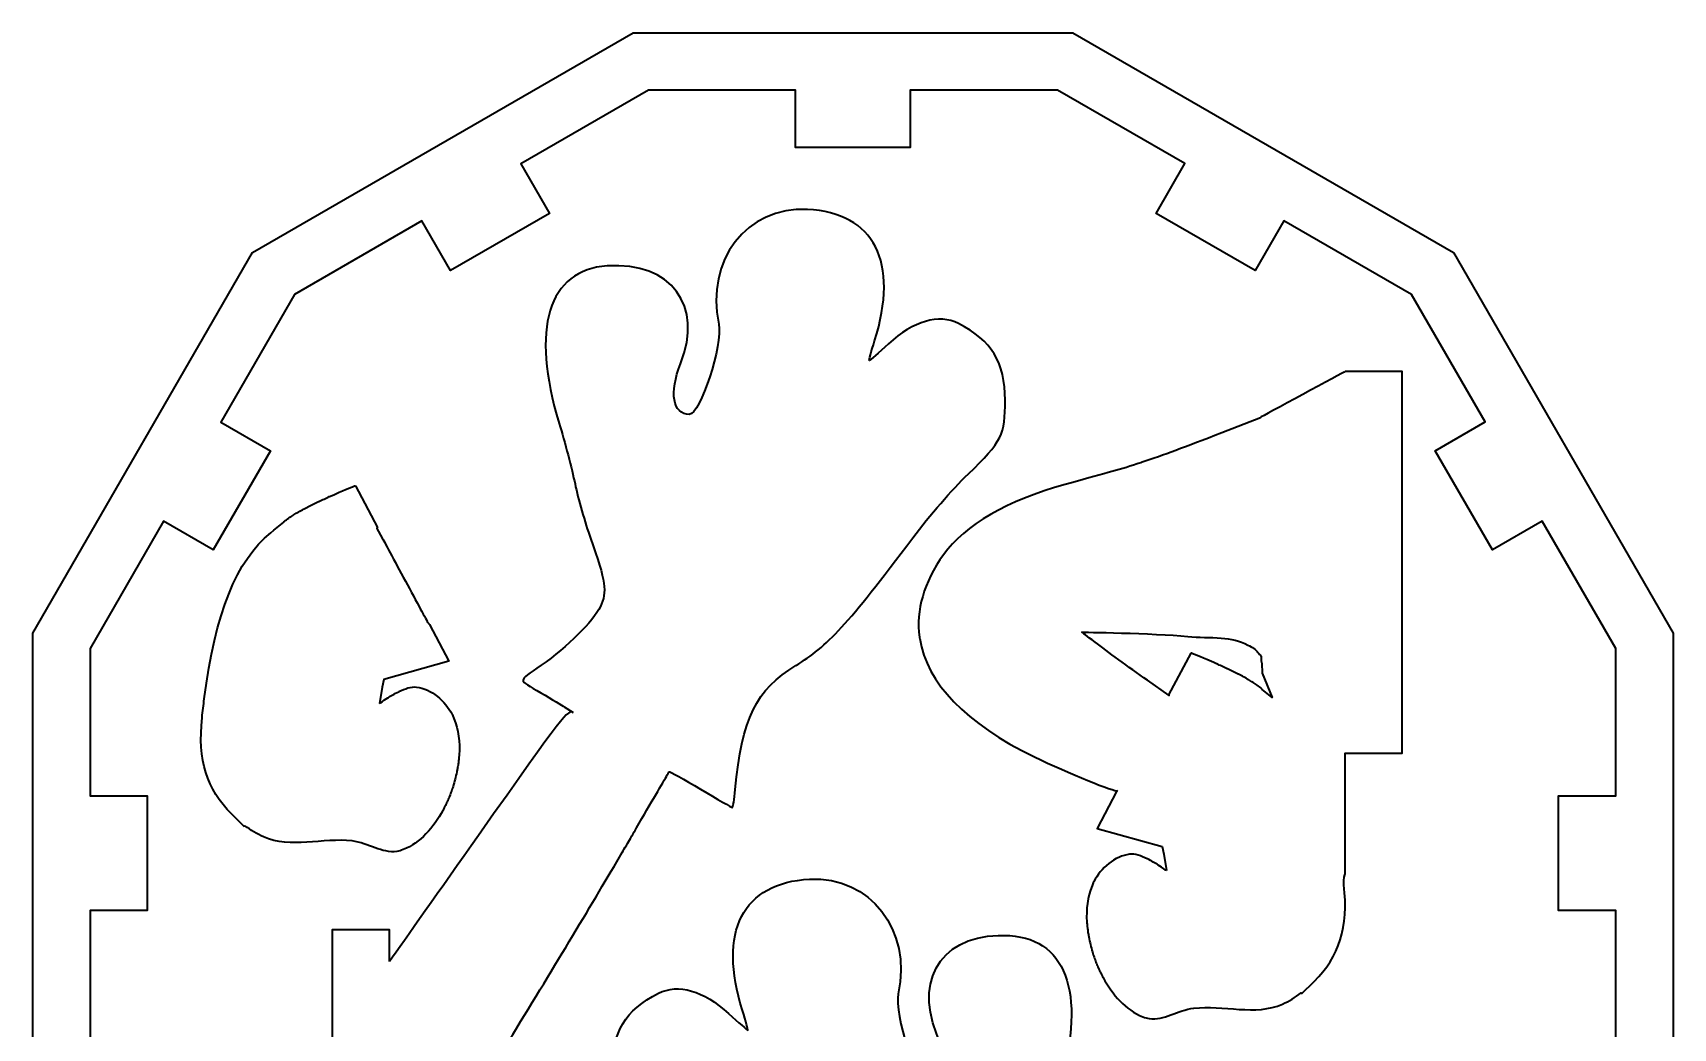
# Model space of a CAD drawing. Header units: centimetres. Extents: x -25 to 22.7, y -14.3 to 15.
# Drawn here: x 14.14 to 22.74, y 9.79 to 15.01 of the extents above; entities that cross this region are included whole.
import ezdxf

# ---------------------------------------------------------------- set-up
doc = ezdxf.new("R2010")
doc.units = ezdxf.units.CM
doc.header["$MEASUREMENT"] = 0
doc.layers.add('Layer 1', color=7, linetype='Continuous')

msp = doc.modelspace()

# ---------------------------------------------------------------- linework, layer by layer
at = {"layer": 'Layer 1', "color": 250, "lineweight": 35}
for points, knots in [([(22.74093, 9.55853), (22.74093, 9.55853), (22.74093, 11.86289), (22.74093, 11.86289), (22.74093, 11.86289), (22.74093, 11.86289), (21.58875, 13.85853), (21.58875, 13.85853), (21.58875, 13.85853), (21.58875, 13.85853), (19.59308, 15.01069), (19.59308, 15.01069), (19.59308, 15.01069), (19.59308, 15.01069), (17.28875, 15.01069), (17.28875, 15.01069), (17.28875, 15.01069), (17.28875, 15.01069), (15.29308, 13.85851), (15.29308, 13.85851), (15.29308, 13.85851), (15.29308, 13.85851), (14.14093, 11.86289), (14.14093, 11.86289), (14.14093, 11.86289), (14.14093, 11.86289), (14.14093, 9.55853), (14.14093, 9.55853), (14.14093, 9.55853), (14.14093, 9.55853), (15.29308, 7.56286), (15.29308, 7.56286), (15.29308, 7.56286), (15.29308, 7.56286), (16.2495, 7.01068), (16.2495, 7.01068), (16.2495, 7.01068), (16.2495, 7.01068), (14.6402, 7.01068), (14.6402, 7.01068), (14.6402, 7.01068), (14.6402, 7.01068), (14.6402, 6.31065), (14.6402, 6.31065), (14.6402, 6.31065), (14.6402, 6.31065), (14.6402, 6.11068), (14.6402, 6.11068), (14.6402, 6.11068), (14.6402, 6.11068), (14.6402, 5.81065), (14.6402, 5.81065), (14.6402, 5.81065), (14.6402, 5.81065), (15.24022, 5.81065), (15.24022, 5.81065), (15.24022, 5.81065), (15.24022, 5.81065), (15.24023, 6.11067), (15.24023, 6.11067), (15.24023, 6.11067), (15.24023, 6.11067), (14.94021, 6.11067), (14.94021, 6.11067), (14.94021, 6.11067), (14.94021, 6.11067), (14.9402, 6.7107), (14.9402, 6.7107), (14.9402, 6.7107), (14.9402, 6.7107), (16.7691, 6.7107), (16.7691, 6.7107), (16.7691, 6.7107), (16.7691, 6.7107), (17.36912, 6.7107), (17.36912, 6.7107), (17.36912, 6.7107), (17.36912, 6.7107), (16.84954, 7.01068), (16.84954, 7.01068), (16.84954, 7.01068), (16.84954, 7.01068), (16.70009, 7.09696), (16.70009, 7.09696), (16.70009, 7.09696), (16.70009, 7.09696), (16.8503, 7.35713), (16.8503, 7.35713), (16.8503, 7.35713), (16.8503, 7.35713), (16.33069, 7.65712), (16.33069, 7.65712), (16.33069, 7.65712), (16.33069, 7.65712), (16.18048, 7.39696), (16.18048, 7.39696), (16.18048, 7.39696), (16.18048, 7.39696), (15.51271, 7.78249), (15.51271, 7.78249), (15.51271, 7.78249), (15.51271, 7.78249), (15.12661, 8.45125), (15.12661, 8.45125), (15.12661, 8.45125), (15.12661, 8.45125), (15.38651, 8.6013), (15.38651, 8.6013), (15.38651, 8.6013), (15.38651, 8.6013), (15.08651, 9.12092), (15.08651, 9.12092), (15.08651, 9.12092), (15.08651, 9.12092), (14.82661, 8.97087), (14.82661, 8.97087), (14.82661, 8.97087), (14.82661, 8.97087), (14.44092, 9.6389), (14.44092, 9.6389), (14.44092, 9.6389), (14.44092, 9.6389), (14.44092, 10.41069), (14.44092, 10.41069), (14.44092, 10.41069), (14.44092, 10.41069), (14.74092, 10.41069), (14.74092, 10.41069), (14.74092, 10.41069), (14.74092, 10.41069), (14.74092, 11.01069), (14.74092, 11.01069), (14.74092, 11.01069), (14.74092, 11.01069), (14.44092, 11.01069), (14.44092, 11.01069), (14.44092, 11.01069), (14.44092, 11.01069), (14.44092, 11.78249), (14.44092, 11.78249), (14.44092, 11.78249), (14.44092, 11.78249), (14.8266, 12.45051), (14.8266, 12.45051), (14.8266, 12.45051), (14.8266, 12.45051), (15.08651, 12.30045), (15.08651, 12.30045), (15.08651, 12.30045), (15.08651, 12.30045), (15.38651, 12.82007), (15.38651, 12.82007), (15.38651, 12.82007), (15.38651, 12.82007), (15.1266, 12.97013), (15.1266, 12.97013), (15.1266, 12.97013), (15.1266, 12.97013), (15.51271, 13.6389), (15.51271, 13.6389), (15.51271, 13.6389), (15.51271, 13.6389), (16.18047, 14.02443), (16.18047, 14.02443), (16.18047, 14.02443), (16.18047, 14.02443), (16.33069, 13.76424), (16.33069, 13.76424), (16.33069, 13.76424), (16.33069, 13.76424), (16.8503, 14.06424), (16.8503, 14.06424), (16.8503, 14.06424), (16.8503, 14.06424), (16.70009, 14.32443), (16.70009, 14.32443), (16.70009, 14.32443), (16.70009, 14.32443), (17.36912, 14.71069), (17.36912, 14.71069), (17.36912, 14.71069), (17.36912, 14.71069), (18.14007, 14.71069), (18.14007, 14.71069), (18.14007, 14.71069), (18.14007, 14.71069), (18.14007, 14.40983), (18.14007, 14.40983), (18.14007, 14.40983), (18.14007, 14.40983), (18.74007, 14.40983), (18.74007, 14.40983), (18.74007, 14.40983), (18.74007, 14.40983), (18.74007, 14.71069), (18.74007, 14.71069), (18.74007, 14.71069), (18.74007, 14.71069), (19.51271, 14.71069), (19.51271, 14.71069), (19.51271, 14.71069), (19.51271, 14.71069), (20.18047, 14.32516), (20.18047, 14.32516), (20.18047, 14.32516), (20.18047, 14.32516), (20.02984, 14.06424), (20.02984, 14.06424), (20.02984, 14.06424), (20.02984, 14.06424), (20.54945, 13.76424), (20.54945, 13.76424), (20.54945, 13.76424), (20.54945, 13.76424), (20.70009, 14.02516), (20.70009, 14.02516), (20.70009, 14.02516), (20.70009, 14.02516), (21.36912, 13.6389), (21.36912, 13.6389), (21.36912, 13.6389), (21.36912, 13.6389), (21.75481, 12.97086), (21.75481, 12.97086), (21.75481, 12.97086), (21.75481, 12.97086), (21.49363, 12.82007), (21.49363, 12.82007), (21.49363, 12.82007), (21.49363, 12.82007), (21.79363, 12.30045), (21.79363, 12.30045), (21.79363, 12.30045), (21.79363, 12.30045), (22.05481, 12.45124), (22.05481, 12.45124), (22.05481, 12.45124), (22.05481, 12.45124), (22.44091, 11.78249), (22.44091, 11.78249), (22.44091, 11.78249), (22.44091, 11.78249), (22.44091, 11.01069), (22.44091, 11.01069), (22.44091, 11.01069), (22.44091, 11.01069), (22.13922, 11.01069), (22.13922, 11.01069), (22.13922, 11.01069), (22.13922, 11.01069), (22.13922, 10.41069), (22.13922, 10.41069), (22.13922, 10.41069), (22.13922, 10.41069), (22.44091, 10.41069), (22.44091, 10.41069), (22.44091, 10.41069), (22.44091, 10.41069), (22.44091, 9.6389), (22.44091, 9.6389), (22.44091, 9.6389), (22.44091, 9.6389), (22.0548, 8.97013), (22.0548, 8.97013), (22.0548, 8.97013), (22.0548, 8.97013), (21.79363, 9.12092), (21.79363, 9.12092), (21.79363, 9.12092), (21.79363, 9.12092), (21.49363, 8.6013), (21.49363, 8.6013), (21.49363, 8.6013), (21.49363, 8.6013), (21.7548, 8.45052), (21.7548, 8.45052), (21.7548, 8.45052), (21.7548, 8.45052), (21.36912, 7.78249), (21.36912, 7.78249), (21.36912, 7.78249), (21.36912, 7.78249), (20.70008, 7.39622), (20.70008, 7.39622), (20.70008, 7.39622), (20.70008, 7.39622), (20.54945, 7.65712), (20.54945, 7.65712), (20.54945, 7.65712), (20.54945, 7.65712), (20.02984, 7.35713), (20.02984, 7.35713), (20.02984, 7.35713), (20.02984, 7.35713), (20.18047, 7.09623), (20.18047, 7.09623), (20.18047, 7.09623), (20.18047, 7.09623), (20.03229, 7.01068), (20.03229, 7.01068), (20.03229, 7.01068), (20.03229, 7.01068), (19.51271, 6.7107), (19.51271, 6.7107), (19.51271, 6.7107), (19.51271, 6.7107), (20.11273, 6.7107), (20.11273, 6.7107), (20.11273, 6.7107), (20.11273, 6.7107), (21.93994, 6.7107), (21.93994, 6.7107), (21.93994, 6.7107), (21.93994, 6.7107), (21.93995, 6.11067), (21.93995, 6.11067), (21.93995, 6.11067), (21.93995, 6.11067), (21.63993, 6.11067), (21.63993, 6.11067), (21.63993, 6.11067), (21.63993, 6.11067), (21.63993, 5.81065), (21.63993, 5.81065), (21.63993, 5.81065), (21.63993, 5.81065), (22.23994, 5.81065), (22.23994, 5.81065), (22.23994, 5.81065), (22.23994, 5.81065), (22.23995, 5.81065), (22.23995, 5.81065), (22.23995, 5.81065), (22.23995, 5.81065), (22.23995, 6.01063), (22.23995, 6.01063), (22.23995, 6.01063), (22.23995, 6.01063), (22.23994, 7.01068), (22.23994, 7.01068), (22.23994, 7.01068), (22.23994, 7.01068), (20.63232, 7.01068), (20.63232, 7.01068), (20.63232, 7.01068), (20.63232, 7.01068), (21.58875, 7.56286), (21.58875, 7.56286), (21.58875, 7.56286), (21.58875, 7.56286), (22.74093, 9.55853), (22.74093, 9.55853)], [0, 0, 0, 0, 0.011236, 0.011236, 0.011236, 0.011236, 0.0224719, 0.0224719, 0.0224719, 0.0224719, 0.0337079, 0.0337079, 0.0337079, 0.0337079, 0.0449438, 0.0449438, 0.0449438, 0.0449438, 0.0561798, 0.0561798, 0.0561798, 0.0561798, 0.0674157, 0.0674157, 0.0674157, 0.0674157, 0.0786517, 0.0786517, 0.0786517, 0.0786517, 0.0898876, 0.0898876, 0.0898876, 0.0898876, 0.1011236, 0.1011236, 0.1011236, 0.1011236, 0.1123596, 0.1123596, 0.1123596, 0.1123596, 0.1235955, 0.1235955, 0.1235955, 0.1235955, 0.1348315, 0.1348315, 0.1348315, 0.1348315, 0.1460674, 0.1460674, 0.1460674, 0.1460674, 0.1573034, 0.1573034, 0.1573034, 0.1573034, 0.1685393, 0.1685393, 0.1685393, 0.1685393, 0.1797753, 0.1797753, 0.1797753, 0.1797753, 0.1910112, 0.1910112, 0.1910112, 0.1910112, 0.2022472, 0.2022472, 0.2022472, 0.2022472, 0.2134831, 0.2134831, 0.2134831, 0.2134831, 0.2247191, 0.2247191, 0.2247191, 0.2247191, 0.2359551, 0.2359551, 0.2359551, 0.2359551, 0.247191, 0.247191, 0.247191, 0.247191, 0.258427, 0.258427, 0.258427, 0.258427, 0.2696629, 0.2696629, 0.2696629, 0.2696629, 0.2808989, 0.2808989, 0.2808989, 0.2808989, 0.2921348, 0.2921348, 0.2921348, 0.2921348, 0.3033708, 0.3033708, 0.3033708, 0.3033708, 0.3146067, 0.3146067, 0.3146067, 0.3146067, 0.3258427, 0.3258427, 0.3258427, 0.3258427, 0.3370787, 0.3370787, 0.3370787, 0.3370787, 0.3483146, 0.3483146, 0.3483146, 0.3483146, 0.3595506, 0.3595506, 0.3595506, 0.3595506, 0.3707865, 0.3707865, 0.3707865, 0.3707865, 0.3820225, 0.3820225, 0.3820225, 0.3820225, 0.3932584, 0.3932584, 0.3932584, 0.3932584, 0.4044944, 0.4044944, 0.4044944, 0.4044944, 0.4157303, 0.4157303, 0.4157303, 0.4157303, 0.4269663, 0.4269663, 0.4269663, 0.4269663, 0.4382022, 0.4382022, 0.4382022, 0.4382022, 0.4494382, 0.4494382, 0.4494382, 0.4494382, 0.4606742, 0.4606742, 0.4606742, 0.4606742, 0.4719101, 0.4719101, 0.4719101, 0.4719101, 0.4831461, 0.4831461, 0.4831461, 0.4831461, 0.494382, 0.494382, 0.494382, 0.494382, 0.505618, 0.505618, 0.505618, 0.505618, 0.5168539, 0.5168539, 0.5168539, 0.5168539, 0.5280899, 0.5280899, 0.5280899, 0.5280899, 0.5393258, 0.5393258, 0.5393258, 0.5393258, 0.5505618, 0.5505618, 0.5505618, 0.5505618, 0.5617978, 0.5617978, 0.5617978, 0.5617978, 0.5730337, 0.5730337, 0.5730337, 0.5730337, 0.5842697, 0.5842697, 0.5842697, 0.5842697, 0.5955056, 0.5955056, 0.5955056, 0.5955056, 0.6067416, 0.6067416, 0.6067416, 0.6067416, 0.6179775, 0.6179775, 0.6179775, 0.6179775, 0.6292135, 0.6292135, 0.6292135, 0.6292135, 0.6404494, 0.6404494, 0.6404494, 0.6404494, 0.6516854, 0.6516854, 0.6516854, 0.6516854, 0.6629213, 0.6629213, 0.6629213, 0.6629213, 0.6741573, 0.6741573, 0.6741573, 0.6741573, 0.6853933, 0.6853933, 0.6853933, 0.6853933, 0.6966292, 0.6966292, 0.6966292, 0.6966292, 0.7078652, 0.7078652, 0.7078652, 0.7078652, 0.7191011, 0.7191011, 0.7191011, 0.7191011, 0.7303371, 0.7303371, 0.7303371, 0.7303371, 0.741573, 0.741573, 0.741573, 0.741573, 0.752809, 0.752809, 0.752809, 0.752809, 0.7640449, 0.7640449, 0.7640449, 0.7640449, 0.7752809, 0.7752809, 0.7752809, 0.7752809, 0.7865169, 0.7865169, 0.7865169, 0.7865169, 0.7977528, 0.7977528, 0.7977528, 0.7977528, 0.8089888, 0.8089888, 0.8089888, 0.8089888, 0.8202247, 0.8202247, 0.8202247, 0.8202247, 0.8314607, 0.8314607, 0.8314607, 0.8314607, 0.8426966, 0.8426966, 0.8426966, 0.8426966, 0.8539326, 0.8539326, 0.8539326, 0.8539326, 0.8651685, 0.8651685, 0.8651685, 0.8651685, 0.8764045, 0.8764045, 0.8764045, 0.8764045, 0.8876404, 0.8876404, 0.8876404, 0.8876404, 0.8988764, 0.8988764, 0.8988764, 0.8988764, 0.9101124, 0.9101124, 0.9101124, 0.9101124, 0.9213483, 0.9213483, 0.9213483, 0.9213483, 0.9325843, 0.9325843, 0.9325843, 0.9325843, 0.9438202, 0.9438202, 0.9438202, 0.9438202, 0.9550562, 0.9550562, 0.9550562, 0.9550562, 0.9662921, 0.9662921, 0.9662921, 0.9662921, 0.9775281, 0.9775281, 0.9775281, 0.9775281, 1, 1, 1, 1]), ([(18.99392, 13.4865), (18.89123, 13.53914), (18.758, 13.50061), (18.62701, 13.38032), (18.62701, 13.38032), (18.57471, 13.33239), (18.52958, 13.29313), (18.52672, 13.29313), (18.52672, 13.29313), (18.52381, 13.29313), (18.53613, 13.33933), (18.55405, 13.39578), (18.55405, 13.39578), (18.68509, 13.80833), (18.55299, 14.06694), (18.20214, 14.08475), (18.20214, 14.08475), (17.88473, 14.10087), (17.66611, 13.8183), (17.73712, 13.48369), (17.73712, 13.48369), (17.75997, 13.37617), (17.64063, 13.01033), (17.58273, 13.01033), (17.58273, 13.01033), (17.49604, 13.01033), (17.47644, 13.12412), (17.53692, 13.27594), (17.53692, 13.27594), (17.65872, 13.58176), (17.48674, 13.81124), (17.1527, 13.78867), (17.1527, 13.78867), (16.84224, 13.76768), (16.74889, 13.46197), (16.90053, 12.96323), (16.90053, 12.96323), (16.92982, 12.86691), (16.96712, 12.72451), (16.98353, 12.64677), (16.98353, 12.64677), (16.99988, 12.56899), (17.03633, 12.4407), (17.06456, 12.36162), (17.06456, 12.36162), (17.1457, 12.13398), (17.15354, 12.08022), (17.11652, 12.00372), (17.11652, 12.00372), (17.07833, 11.92493), (16.94511, 11.79238), (16.80634, 11.69516), (16.80634, 11.69516), (16.67955, 11.60629), (16.67973, 11.62483), (16.80505, 11.55068), (16.80505, 11.55068), (16.86246, 11.51669), (16.91739, 11.48371), (16.92708, 11.47738)], [0, 0, 0, 0, 0.0625, 0.0625, 0.0625, 0.0625, 0.125, 0.125, 0.125, 0.125, 0.1875, 0.1875, 0.1875, 0.1875, 0.25, 0.25, 0.25, 0.25, 0.3125, 0.3125, 0.3125, 0.3125, 0.375, 0.375, 0.375, 0.375, 0.4375, 0.4375, 0.4375, 0.4375, 0.5, 0.5, 0.5, 0.5, 0.5625, 0.5625, 0.5625, 0.5625, 0.625, 0.625, 0.625, 0.625, 0.6875, 0.6875, 0.6875, 0.6875, 0.75, 0.75, 0.75, 0.75, 0.8125, 0.8125, 0.8125, 0.8125, 0.875, 0.875, 0.875, 0.875, 1, 1, 1, 1]), ([(16.03404, 8.75269), (16.12849, 8.90652), (16.30374, 9.19003), (16.42558, 9.38615), (16.42558, 9.38615), (16.50688, 9.51708), (16.58363, 9.64136), (16.65697, 9.76067), (16.65697, 9.76067), (16.87828, 10.1211), (17.08362, 10.46209), (17.23101, 10.71419), (17.23101, 10.71419), (17.24554, 10.73908), (17.26006, 10.76396), (17.27388, 10.78781), (17.27388, 10.78781), (17.28486, 10.80675), (17.29571, 10.82548), (17.30634, 10.84378), (17.30634, 10.84378), (17.38192, 10.97445), (17.4448, 11.08268), (17.46739, 11.12104), (17.46739, 11.12104), (17.47272, 11.13009), (17.47658, 11.13661), (17.477, 11.13712), (17.477, 11.13712), (17.47924, 11.14004), (17.55344, 11.09916), (17.64191, 11.04624), (17.64191, 11.04624), (17.7304, 10.99331), (17.80544, 10.95003), (17.80863, 10.95003), (17.80863, 10.95003), (17.81188, 10.95003), (17.81843, 10.99253), (17.82325, 11.04439), (17.82325, 11.04439), (17.85763, 11.41416), (17.93346, 11.569), (18.14155, 11.69438), (18.14155, 11.69438), (18.30726, 11.79423), (18.4108, 11.90729), (18.75453, 12.36397), (18.75453, 12.36397), (18.84351, 12.48219), (18.9586, 12.61435), (19.04623, 12.69891), (19.04623, 12.69891), (19.22073, 12.86736), (19.23943, 12.90482), (19.2382, 13.08442), (19.2382, 13.08442), (19.2368, 13.28568), (19.16955, 13.39645), (18.99392, 13.4865)], [0, 0, 0, 0, 0.0625, 0.0625, 0.0625, 0.0625, 0.125, 0.125, 0.125, 0.125, 0.1875, 0.1875, 0.1875, 0.1875, 0.25, 0.25, 0.25, 0.25, 0.3125, 0.3125, 0.3125, 0.3125, 0.375, 0.375, 0.375, 0.375, 0.4375, 0.4375, 0.4375, 0.4375, 0.5, 0.5, 0.5, 0.5, 0.5625, 0.5625, 0.5625, 0.5625, 0.625, 0.625, 0.625, 0.625, 0.6875, 0.6875, 0.6875, 0.6875, 0.75, 0.75, 0.75, 0.75, 0.8125, 0.8125, 0.8125, 0.8125, 0.875, 0.875, 0.875, 0.875, 1, 1, 1, 1]), ([(21.02071, 10.60154), (21.02071, 10.60154), (21.02071, 11.2353), (21.02071, 11.2353), (21.02071, 11.2353), (21.02071, 11.2353), (21.32071, 11.2353), (21.32071, 11.2353), (21.32071, 11.2353), (21.32071, 11.2353), (21.32071, 13.2353), (21.32071, 13.2353), (21.32071, 13.2353), (21.32071, 13.2353), (21.02071, 13.2353), (21.02071, 13.2353)], [0, 0, 0, 0, 0.2, 0.2, 0.2, 0.2, 0.4, 0.4, 0.4, 0.4, 0.6, 0.6, 0.6, 0.6, 1, 1, 1, 1]), ([(20.57645, 12.99485), (20.57645, 12.99485), (20.57645, 12.99233), (20.57645, 12.99233), (20.57645, 12.99233), (20.57645, 12.99233), (20.37429, 12.91393), (20.37429, 12.91393)], [0, 0, 0, 0, 0.3333333, 0.3333333, 0.3333333, 0.3333333, 1, 1, 1, 1]), ([(20.37429, 12.91393), (20.17604, 12.83702), (20.07012, 12.79667), (19.95641, 12.75969), (19.95641, 12.75969), (19.94751, 12.75659), (19.93871, 12.75354), (19.9306, 12.7508), (19.9306, 12.7508), (19.88077, 12.73395), (19.83001, 12.71956), (19.77899, 12.70591), (19.77899, 12.70591), (19.71672, 12.68805), (19.6446, 12.66801), (19.55333, 12.64283), (19.55333, 12.64283), (19.2483, 12.55867), (19.02732, 12.4311), (18.91572, 12.27475), (18.91572, 12.27475), (18.81133, 12.12846), (18.77019, 11.98303), (18.78961, 11.84358), (18.78961, 11.84358), (18.79005, 11.84073), (18.79063, 11.83794), (18.7911, 11.83511), (18.7911, 11.83511), (18.82748, 11.6038), (19.03103, 11.3893), (19.39193, 11.21534), (19.39193, 11.21534), (19.56913, 11.12988), (19.81799, 11.02863), (19.82718, 11.03821)], [0, 0, 0, 0, 0.1, 0.1, 0.1, 0.1, 0.2, 0.2, 0.2, 0.2, 0.3, 0.3, 0.3, 0.3, 0.4, 0.4, 0.4, 0.4, 0.5, 0.5, 0.5, 0.5, 0.6, 0.6, 0.6, 0.6, 0.7, 0.7, 0.7, 0.7, 0.8, 0.8, 0.8, 0.8, 1, 1, 1, 1]), ([(15.45847, 12.44909), (15.46659, 12.45508), (15.47476, 12.46096), (15.48294, 12.46673), (15.48294, 12.46673), (15.48333, 12.46701), (15.48367, 12.46756), (15.48406, 12.46785), (15.48406, 12.46785), (15.49022, 12.47221), (15.49694, 12.47647), (15.50394, 12.48095), (15.50394, 12.48095), (15.50438, 12.48117), (15.50467, 12.48179), (15.50512, 12.48207), (15.50512, 12.48207), (15.51228, 12.48661), (15.5199, 12.49108), (15.52779, 12.49568), (15.52779, 12.49568), (15.52819, 12.4959), (15.52858, 12.49607), (15.52897, 12.49629), (15.52897, 12.49629), (15.54526, 12.50576), (15.56291, 12.51528), (15.58122, 12.52469), (15.58122, 12.52469), (15.58161, 12.52485), (15.582, 12.52508), (15.58239, 12.52525), (15.58239, 12.52525), (15.60059, 12.5346), (15.6198, 12.54417), (15.63862, 12.55308), (15.63862, 12.55308), (15.63918, 12.55336), (15.6398, 12.55342), (15.64035, 12.55364), (15.64035, 12.55364), (15.65912, 12.56254), (15.67749, 12.57128), (15.69546, 12.57923), (15.69546, 12.57923), (15.69602, 12.57951), (15.69658, 12.57957), (15.69714, 12.57979), (15.69714, 12.57979), (15.71506, 12.58774), (15.73208, 12.5953), (15.74776, 12.60197), (15.74776, 12.60197), (15.79581, 12.62252), (15.82958, 12.63607), (15.82958, 12.63607)], [0, 0, 0, 0, 0.0666667, 0.0666667, 0.0666667, 0.0666667, 0.1333333, 0.1333333, 0.1333333, 0.1333333, 0.2, 0.2, 0.2, 0.2, 0.2666667, 0.2666667, 0.2666667, 0.2666667, 0.3333333, 0.3333333, 0.3333333, 0.3333333, 0.4, 0.4, 0.4, 0.4, 0.4666667, 0.4666667, 0.4666667, 0.4666667, 0.5333333, 0.5333333, 0.5333333, 0.5333333, 0.6, 0.6, 0.6, 0.6, 0.6666667, 0.6666667, 0.6666667, 0.6666667, 0.7333333, 0.7333333, 0.7333333, 0.7333333, 0.8, 0.8, 0.8, 0.8, 0.8666667, 0.8666667, 0.8666667, 0.8666667, 1, 1, 1, 1]), ([(15.83187, 12.63607), (15.83187, 12.63607), (15.9478, 12.41728), (15.9478, 12.41728), (15.9478, 12.41728), (15.9478, 12.41728), (15.94494, 12.41252), (15.94494, 12.41252), (15.94494, 12.41252), (15.94494, 12.41252), (15.97277, 12.36217), (15.97277, 12.36217)], [0, 0, 0, 0, 0.25, 0.25, 0.25, 0.25, 0.5, 0.5, 0.5, 0.5, 1, 1, 1, 1]), ([(15.02828, 11.42025), (15.03185, 11.45447), (15.03575, 11.4876), (15.03987, 11.51999), (15.03987, 11.51999), (15.09708, 11.96897), (15.20777, 12.24409), (15.3888, 12.3904)], [0, 0, 0, 0, 0.3333333, 0.3333333, 0.3333333, 0.3333333, 1, 1, 1, 1]), ([(15.3888, 12.3904), (15.3888, 12.3904), (15.40449, 12.40307), (15.40449, 12.40307), (15.40449, 12.40307), (15.40449, 12.40307), (15.45701, 12.4455), (15.45701, 12.4455), (15.45701, 12.4455), (15.45701, 12.4455), (15.45847, 12.44909), (15.45847, 12.44909)], [0, 0, 0, 0, 0.25, 0.25, 0.25, 0.25, 0.5, 0.5, 0.5, 0.5, 1, 1, 1, 1]), ([(15.97277, 12.36217), (15.98812, 12.33445), (16.04748, 12.22408), (16.10476, 12.11689), (16.10476, 12.11689), (16.162, 12.00971), (16.21206, 11.91865), (16.21604, 11.91457)], [0, 0, 0, 0, 0.3333333, 0.3333333, 0.3333333, 0.3333333, 1, 1, 1, 1]), ([(16.21604, 11.91457), (16.21604, 11.91457), (16.22057, 11.90924), (16.22057, 11.90924), (16.22057, 11.90924), (16.22057, 11.90924), (16.32171, 11.71661), (16.32171, 11.71661), (16.32171, 11.71661), (16.32171, 11.71661), (15.98072, 11.62112), (15.98072, 11.62112), (15.98072, 11.62112), (15.98072, 11.62112), (15.97333, 11.58075), (15.97333, 11.58075), (15.97333, 11.58075), (15.97333, 11.58075), (15.95916, 11.49551), (15.95916, 11.49551)], [0, 0, 0, 0, 0.1666667, 0.1666667, 0.1666667, 0.1666667, 0.3333333, 0.3333333, 0.3333333, 0.3333333, 0.5, 0.5, 0.5, 0.5, 0.6666667, 0.6666667, 0.6666667, 0.6666667, 1, 1, 1, 1]), ([(19.98414, 11.61669), (19.88429, 11.68713), (19.77461, 11.76745), (19.70972, 11.8169), (19.70972, 11.8169), (19.66846, 11.84761), (19.64025, 11.8688), (19.64025, 11.8688), (19.64025, 11.8688), (19.64025, 11.8688), (20.01197, 11.86499), (20.1966, 11.84606), (20.1966, 11.84606), (20.25255, 11.84035), (20.31393, 11.84215), (20.37161, 11.83811), (20.37161, 11.83811), (20.42189, 11.83464), (20.46885, 11.82393), (20.51101, 11.80071), (20.51101, 11.80071), (20.53584, 11.79031), (20.55227, 11.77742), (20.56349, 11.76178), (20.56349, 11.76178), (20.56946, 11.75579), (20.57547, 11.74983), (20.58077, 11.74324), (20.58077, 11.74324), (20.58082, 11.74313), (20.58066, 11.7428), (20.58077, 11.74268), (20.58077, 11.74268), (20.58079, 11.73493), (20.58101, 11.72723), (20.58107, 11.71948), (20.58107, 11.71948), (20.58489, 11.70065), (20.58619, 11.67923), (20.58619, 11.65392)], [0, 0, 0, 0, 0.0909091, 0.0909091, 0.0909091, 0.0909091, 0.1818182, 0.1818182, 0.1818182, 0.1818182, 0.2727273, 0.2727273, 0.2727273, 0.2727273, 0.3636364, 0.3636364, 0.3636364, 0.3636364, 0.4545455, 0.4545455, 0.4545455, 0.4545455, 0.5454545, 0.5454545, 0.5454545, 0.5454545, 0.6363636, 0.6363636, 0.6363636, 0.6363636, 0.7272727, 0.7272727, 0.7272727, 0.7272727, 0.8181818, 0.8181818, 0.8181818, 0.8181818, 1, 1, 1, 1]), ([(20.21133, 11.75971), (20.21133, 11.75971), (20.09541, 11.54092), (20.09541, 11.54092), (20.09541, 11.54092), (20.09541, 11.54092), (20.09826, 11.53616), (20.09826, 11.53616), (20.09826, 11.53616), (20.09826, 11.53616), (19.98414, 11.61669), (19.98414, 11.61669)], [0, 0, 0, 0, 0.25, 0.25, 0.25, 0.25, 0.5, 0.5, 0.5, 0.5, 1, 1, 1, 1]), ([(20.58475, 11.57273), (20.57662, 11.57872), (20.56845, 11.5846), (20.56027, 11.59037), (20.56027, 11.59037), (20.55988, 11.59065), (20.55955, 11.59121), (20.55915, 11.59149), (20.55915, 11.59149), (20.55299, 11.59585), (20.54627, 11.60011), (20.53927, 11.60459), (20.53927, 11.60459), (20.53882, 11.60481), (20.53854, 11.60543), (20.53809, 11.60571), (20.53809, 11.60571), (20.53092, 11.61025), (20.52331, 11.61473), (20.51541, 11.61932), (20.51541, 11.61932), (20.51502, 11.61954), (20.51463, 11.61971), (20.51424, 11.61993), (20.51424, 11.61993), (20.49795, 11.6294), (20.4803, 11.63892), (20.46199, 11.64833), (20.46199, 11.64833), (20.4616, 11.64849), (20.4612, 11.64872), (20.46082, 11.64889), (20.46082, 11.64889), (20.44262, 11.65824), (20.4234, 11.66781), (20.40459, 11.67672), (20.40459, 11.67672), (20.40403, 11.677), (20.40341, 11.67706), (20.40286, 11.67728), (20.40286, 11.67728), (20.38409, 11.68618), (20.36573, 11.69492), (20.34775, 11.70287), (20.34775, 11.70287), (20.34719, 11.70315), (20.34663, 11.70321), (20.34607, 11.70343), (20.34607, 11.70343), (20.32815, 11.71138), (20.31113, 11.71894), (20.29545, 11.72561), (20.29545, 11.72561), (20.24739, 11.74616), (20.21363, 11.75971), (20.21363, 11.75971)], [0, 0, 0, 0, 0.0666667, 0.0666667, 0.0666667, 0.0666667, 0.1333333, 0.1333333, 0.1333333, 0.1333333, 0.2, 0.2, 0.2, 0.2, 0.2666667, 0.2666667, 0.2666667, 0.2666667, 0.3333333, 0.3333333, 0.3333333, 0.3333333, 0.4, 0.4, 0.4, 0.4, 0.4666667, 0.4666667, 0.4666667, 0.4666667, 0.5333333, 0.5333333, 0.5333333, 0.5333333, 0.6, 0.6, 0.6, 0.6, 0.6666667, 0.6666667, 0.6666667, 0.6666667, 0.7333333, 0.7333333, 0.7333333, 0.7333333, 0.8, 0.8, 0.8, 0.8, 0.8666667, 0.8666667, 0.8666667, 0.8666667, 1, 1, 1, 1]), ([(20.58619, 11.65392), (20.58619, 11.65392), (20.63872, 11.52671), (20.63872, 11.52671), (20.63872, 11.52671), (20.63872, 11.52671), (20.58619, 11.56914), (20.58619, 11.56914)], [0, 0, 0, 0, 0.3333333, 0.3333333, 0.3333333, 0.3333333, 1, 1, 1, 1]), ([(15.95916, 11.49551), (15.96096, 11.49686), (15.97692, 11.50884), (16.00178, 11.52452), (16.00178, 11.52452), (16.00587, 11.52716), (16.01041, 11.53029), (16.01483, 11.53303), (16.01483, 11.53303), (16.0192, 11.53561), (16.02329, 11.53779), (16.02793, 11.54043), (16.02793, 11.54043), (16.03796, 11.54625), (16.04831, 11.55157), (16.05918, 11.55689), (16.05918, 11.55689), (16.05941, 11.557), (16.05952, 11.55734), (16.05974, 11.55745), (16.05974, 11.55745), (16.09155, 11.57291), (16.12537, 11.5845), (16.1518, 11.58136), (16.1518, 11.58136), (16.23059, 11.57196), (16.30396, 11.50817), (16.33935, 11.43755), (16.33935, 11.43755), (16.33963, 11.43699), (16.34019, 11.43643), (16.34047, 11.43587), (16.34047, 11.43587), (16.34361, 11.42943), (16.34624, 11.4226), (16.34898, 11.41599), (16.34898, 11.41599), (16.37334, 11.35747), (16.38057, 11.29201), (16.37625, 11.22616), (16.37625, 11.22616), (16.37581, 11.21837), (16.3748, 11.21064), (16.37401, 11.20286), (16.37401, 11.20286), (16.37396, 11.20246), (16.37401, 11.20208), (16.37401, 11.20174), (16.37401, 11.20174), (16.37317, 11.19395), (16.37222, 11.18617), (16.37116, 11.17844), (16.37116, 11.17844), (16.3711, 11.17805), (16.37122, 11.17766), (16.37116, 11.17726), (16.37116, 11.17726), (16.37004, 11.16954), (16.36853, 11.1617), (16.36718, 11.15397), (16.36718, 11.15397), (16.36612, 11.1482), (16.36494, 11.14266), (16.36377, 11.13695), (16.36377, 11.13695), (16.35845, 11.11068), (16.35212, 11.08481), (16.34444, 11.06022), (16.34444, 11.06022), (16.34187, 11.05194), (16.3389, 11.0436), (16.33593, 11.03519), (16.33593, 11.03519), (16.33582, 11.03497), (16.33543, 11.03486), (16.33537, 11.03463), (16.33537, 11.03463), (16.33246, 11.02652), (16.33005, 11.0184), (16.3268, 11.01022), (16.3268, 11.01022), (16.32675, 11.01), (16.32636, 11.00988), (16.32625, 11.00966), (16.32625, 11.00966), (16.32299, 11.00148), (16.31964, 10.99336), (16.316, 10.98519), (16.316, 10.98519), (16.31594, 10.98496), (16.31555, 10.98485), (16.31544, 10.98463), (16.31544, 10.98463), (16.31185, 10.97651), (16.30805, 10.96827), (16.30407, 10.96021), (16.30407, 10.96021), (16.30396, 10.95999), (16.30362, 10.95987), (16.30351, 10.95965), (16.30351, 10.95965), (16.29953, 10.95159), (16.29589, 10.94313), (16.29158, 10.93518), (16.29158, 10.93518), (16.29147, 10.93496), (16.29113, 10.93484), (16.29102, 10.93462), (16.29102, 10.93462), (16.24208, 10.84496), (16.17168, 10.76454), (16.08304, 10.72893), (16.08304, 10.72893), (16.07173, 10.72434), (16.06052, 10.72132), (16.04949, 10.7198), (16.04949, 10.7198), (15.97187, 10.70804), (15.90081, 10.76432), (15.81535, 10.7744), (15.81535, 10.7744), (15.66141, 10.79249), (15.49156, 10.73212), (15.3505, 10.79596), (15.3505, 10.79596), (15.31639, 10.81142), (15.28375, 10.83119), (15.25278, 10.85392), (15.25278, 10.85392), (15.25214, 10.85222), (15.25147, 10.85062), (15.25083, 10.84893)], [0, 0, 0, 0, 0.0294118, 0.0294118, 0.0294118, 0.0294118, 0.0588235, 0.0588235, 0.0588235, 0.0588235, 0.0882353, 0.0882353, 0.0882353, 0.0882353, 0.1176471, 0.1176471, 0.1176471, 0.1176471, 0.1470588, 0.1470588, 0.1470588, 0.1470588, 0.1764706, 0.1764706, 0.1764706, 0.1764706, 0.2058824, 0.2058824, 0.2058824, 0.2058824, 0.2352941, 0.2352941, 0.2352941, 0.2352941, 0.2647059, 0.2647059, 0.2647059, 0.2647059, 0.2941176, 0.2941176, 0.2941176, 0.2941176, 0.3235294, 0.3235294, 0.3235294, 0.3235294, 0.3529412, 0.3529412, 0.3529412, 0.3529412, 0.3823529, 0.3823529, 0.3823529, 0.3823529, 0.4117647, 0.4117647, 0.4117647, 0.4117647, 0.4411765, 0.4411765, 0.4411765, 0.4411765, 0.4705882, 0.4705882, 0.4705882, 0.4705882, 0.5, 0.5, 0.5, 0.5, 0.5294118, 0.5294118, 0.5294118, 0.5294118, 0.5588235, 0.5588235, 0.5588235, 0.5588235, 0.5882353, 0.5882353, 0.5882353, 0.5882353, 0.6176471, 0.6176471, 0.6176471, 0.6176471, 0.6470588, 0.6470588, 0.6470588, 0.6470588, 0.6764706, 0.6764706, 0.6764706, 0.6764706, 0.7058824, 0.7058824, 0.7058824, 0.7058824, 0.7352941, 0.7352941, 0.7352941, 0.7352941, 0.7647059, 0.7647059, 0.7647059, 0.7647059, 0.7941176, 0.7941176, 0.7941176, 0.7941176, 0.8235294, 0.8235294, 0.8235294, 0.8235294, 0.8529412, 0.8529412, 0.8529412, 0.8529412, 0.8823529, 0.8823529, 0.8823529, 0.8823529, 0.9117647, 0.9117647, 0.9117647, 0.9117647, 0.9411765, 0.9411765, 0.9411765, 0.9411765, 1, 1, 1, 1]), ([(16.97467, 11.44847), (16.94671, 11.46619), (16.92907, 11.44321), (16.47722, 10.80303), (16.47722, 10.80303), (16.27458, 10.51584), (16.09074, 10.25561), (16.01095, 10.14296)], [0, 0, 0, 0, 0.3333333, 0.3333333, 0.3333333, 0.3333333, 1, 1, 1, 1]), ([(19.82718, 11.03821), (19.82718, 11.03821), (19.82264, 11.03288), (19.82264, 11.03288), (19.82264, 11.03288), (19.82264, 11.03288), (19.7215, 10.84025), (19.7215, 10.84025), (19.7215, 10.84025), (19.7215, 10.84025), (20.06249, 10.74476), (20.06249, 10.74476), (20.06249, 10.74476), (20.06249, 10.74476), (20.06988, 10.70439), (20.06988, 10.70439), (20.06988, 10.70439), (20.06988, 10.70439), (20.08404, 10.61915), (20.08404, 10.61915)], [0, 0, 0, 0, 0.1666667, 0.1666667, 0.1666667, 0.1666667, 0.3333333, 0.3333333, 0.3333333, 0.3333333, 0.5, 0.5, 0.5, 0.5, 0.6666667, 0.6666667, 0.6666667, 0.6666667, 1, 1, 1, 1]), ([(20.08404, 10.61915), (20.08225, 10.6205), (20.06629, 10.63248), (20.04143, 10.64816), (20.04143, 10.64816), (20.03734, 10.6508), (20.03281, 10.65393), (20.02838, 10.65667), (20.02838, 10.65667), (20.02401, 10.65925), (20.01992, 10.66143), (20.01527, 10.66407), (20.01527, 10.66407), (20.00525, 10.66989), (19.99489, 10.67521), (19.98403, 10.68053), (19.98403, 10.68053), (19.9838, 10.68064), (19.98369, 10.68098), (19.98347, 10.68109), (19.98347, 10.68109), (19.95166, 10.69655), (19.91784, 10.70814), (19.8914, 10.705), (19.8914, 10.705), (19.81261, 10.6956), (19.73925, 10.63181), (19.70386, 10.5612), (19.70386, 10.5612), (19.70358, 10.56063), (19.70302, 10.56007), (19.70274, 10.55952), (19.70274, 10.55952), (19.69961, 10.55308), (19.69697, 10.54624), (19.69423, 10.53963), (19.69423, 10.53963), (19.66987, 10.48111), (19.66264, 10.41565), (19.66695, 10.3498), (19.66695, 10.3498), (19.6674, 10.34201), (19.66841, 10.33428), (19.66919, 10.3265), (19.66919, 10.3265), (19.66925, 10.3261), (19.66919, 10.32572), (19.66919, 10.32538), (19.66919, 10.32538), (19.67004, 10.31759), (19.67099, 10.30981), (19.67204, 10.30208), (19.67204, 10.30208), (19.6721, 10.30169), (19.672, 10.3013), (19.67204, 10.30091), (19.67204, 10.30091), (19.67317, 10.29318), (19.67468, 10.28534), (19.67602, 10.27761), (19.67602, 10.27761), (19.67709, 10.27184), (19.67826, 10.2663), (19.67944, 10.26059), (19.67944, 10.26059), (19.68477, 10.23432), (19.69109, 10.20845), (19.69876, 10.18386), (19.69876, 10.18386), (19.70134, 10.17558), (19.70431, 10.16724), (19.70727, 10.15883), (19.70727, 10.15883), (19.70738, 10.15861), (19.70778, 10.1585), (19.70783, 10.15827), (19.70783, 10.15827), (19.71075, 10.15016), (19.71315, 10.14203), (19.71641, 10.13386), (19.71641, 10.13386), (19.71646, 10.13363), (19.71685, 10.13352), (19.71696, 10.1333), (19.71696, 10.1333), (19.72022, 10.12512), (19.72357, 10.117), (19.72721, 10.10883), (19.72721, 10.10883), (19.72727, 10.1086), (19.72766, 10.10849), (19.72777, 10.10827), (19.72777, 10.10827), (19.73135, 10.10015), (19.73516, 10.09191), (19.73914, 10.08385), (19.73914, 10.08385), (19.73925, 10.08362), (19.73959, 10.08351), (19.7397, 10.08329), (19.7397, 10.08329), (19.74368, 10.07522), (19.74731, 10.06677), (19.75163, 10.05882), (19.75163, 10.05882), (19.75174, 10.0586), (19.75208, 10.05848), (19.75219, 10.05826), (19.75219, 10.05826), (19.80113, 9.9686), (19.87153, 9.88819), (19.96018, 9.85257), (19.96018, 9.85257), (19.97149, 9.84798), (19.98268, 9.84496), (19.99371, 9.84344), (19.99371, 9.84344), (20.07133, 9.83168), (20.1424, 9.88796), (20.22785, 9.89804), (20.22785, 9.89804), (20.38179, 9.91613), (20.55165, 9.85576), (20.69271, 9.9196), (20.69271, 9.9196), (20.72681, 9.93506), (20.75946, 9.95483), (20.79043, 9.97756), (20.79043, 9.97756), (20.79107, 9.97586), (20.79174, 9.97426), (20.79238, 9.97257)], [0, 0, 0, 0, 0.0294118, 0.0294118, 0.0294118, 0.0294118, 0.0588235, 0.0588235, 0.0588235, 0.0588235, 0.0882353, 0.0882353, 0.0882353, 0.0882353, 0.1176471, 0.1176471, 0.1176471, 0.1176471, 0.1470588, 0.1470588, 0.1470588, 0.1470588, 0.1764706, 0.1764706, 0.1764706, 0.1764706, 0.2058824, 0.2058824, 0.2058824, 0.2058824, 0.2352941, 0.2352941, 0.2352941, 0.2352941, 0.2647059, 0.2647059, 0.2647059, 0.2647059, 0.2941176, 0.2941176, 0.2941176, 0.2941176, 0.3235294, 0.3235294, 0.3235294, 0.3235294, 0.3529412, 0.3529412, 0.3529412, 0.3529412, 0.3823529, 0.3823529, 0.3823529, 0.3823529, 0.4117647, 0.4117647, 0.4117647, 0.4117647, 0.4411765, 0.4411765, 0.4411765, 0.4411765, 0.4705882, 0.4705882, 0.4705882, 0.4705882, 0.5, 0.5, 0.5, 0.5, 0.5294118, 0.5294118, 0.5294118, 0.5294118, 0.5588235, 0.5588235, 0.5588235, 0.5588235, 0.5882353, 0.5882353, 0.5882353, 0.5882353, 0.6176471, 0.6176471, 0.6176471, 0.6176471, 0.6470588, 0.6470588, 0.6470588, 0.6470588, 0.6764706, 0.6764706, 0.6764706, 0.6764706, 0.7058824, 0.7058824, 0.7058824, 0.7058824, 0.7352941, 0.7352941, 0.7352941, 0.7352941, 0.7647059, 0.7647059, 0.7647059, 0.7647059, 0.7941176, 0.7941176, 0.7941176, 0.7941176, 0.8235294, 0.8235294, 0.8235294, 0.8235294, 0.8529412, 0.8529412, 0.8529412, 0.8529412, 0.8823529, 0.8823529, 0.8823529, 0.8823529, 0.9117647, 0.9117647, 0.9117647, 0.9117647, 0.9411765, 0.9411765, 0.9411765, 0.9411765, 1, 1, 1, 1]), ([(19.4409, 7.93791), (19.425, 7.92778), (19.30471, 7.85408), (19.17356, 7.77422), (19.17356, 7.77422), (18.9754, 7.65344), (18.93905, 7.62609), (18.93864, 7.6266), (18.93864, 7.6266), (18.9364, 7.62952), (18.8622, 7.58864), (18.77372, 7.53572), (18.77372, 7.53572), (18.68524, 7.4828), (18.6102, 7.43951), (18.607, 7.43951), (18.607, 7.43951), (18.60376, 7.43951), (18.5972, 7.48202), (18.59239, 7.53387), (18.59239, 7.53387), (18.558, 7.90364), (18.48218, 8.05848), (18.27408, 8.18386), (18.27408, 8.18386), (18.10838, 8.28371), (18.00483, 8.39677), (17.66111, 8.85346), (17.66111, 8.85346), (17.57212, 8.97167), (17.45704, 9.10383), (17.3694, 9.18839), (17.3694, 9.18839), (17.19491, 9.35684), (17.1762, 9.3943), (17.17743, 9.5739), (17.17743, 9.5739), (17.17883, 9.77516), (17.24609, 9.88593), (17.42171, 9.97598), (17.42171, 9.97598), (17.52441, 10.02862), (17.65764, 9.99009), (17.78862, 9.8698), (17.78862, 9.8698), (17.84093, 9.82187), (17.88606, 9.78261), (17.88892, 9.78261), (17.88892, 9.78261), (17.89183, 9.78261), (17.87951, 9.82881), (17.86159, 9.88526), (17.86159, 9.88526), (17.73055, 10.29781), (17.86265, 10.55642), (18.2135, 10.57423), (18.2135, 10.57423), (18.5309, 10.59036), (18.74953, 10.30778), (18.67852, 9.97318), (18.67852, 9.97318), (18.65567, 9.86566), (18.77501, 9.49981), (18.83291, 9.49981), (18.83291, 9.49981), (18.9196, 9.49981), (18.9392, 9.6136), (18.87872, 9.76542), (18.87872, 9.76542), (18.75692, 10.07124), (18.92889, 10.30072), (19.26294, 10.27815), (19.26294, 10.27815), (19.5734, 10.25716), (19.66676, 9.95145), (19.5151, 9.45271), (19.5151, 9.45271), (19.48582, 9.35639), (19.44852, 9.21399), (19.43211, 9.13626), (19.43211, 9.13626), (19.41576, 9.05847), (19.37931, 8.93018), (19.35108, 8.8511), (19.35108, 8.8511), (19.26993, 8.62346), (19.2621, 8.5697), (19.29911, 8.49321), (19.29911, 8.49321), (19.3373, 8.41442), (19.47053, 8.28187), (19.6093, 8.18464), (19.6093, 8.18464), (19.73608, 8.09577), (19.73591, 8.11431), (19.61058, 8.04017), (19.61058, 8.04017), (19.55318, 8.00617), (19.49825, 7.97319), (19.48856, 7.96686)], [0, 0, 0, 0, 0.0384615, 0.0384615, 0.0384615, 0.0384615, 0.0769231, 0.0769231, 0.0769231, 0.0769231, 0.1153846, 0.1153846, 0.1153846, 0.1153846, 0.1538462, 0.1538462, 0.1538462, 0.1538462, 0.1923077, 0.1923077, 0.1923077, 0.1923077, 0.2307692, 0.2307692, 0.2307692, 0.2307692, 0.2692308, 0.2692308, 0.2692308, 0.2692308, 0.3076923, 0.3076923, 0.3076923, 0.3076923, 0.3461538, 0.3461538, 0.3461538, 0.3461538, 0.3846154, 0.3846154, 0.3846154, 0.3846154, 0.4230769, 0.4230769, 0.4230769, 0.4230769, 0.4615385, 0.4615385, 0.4615385, 0.4615385, 0.5, 0.5, 0.5, 0.5, 0.5384615, 0.5384615, 0.5384615, 0.5384615, 0.5769231, 0.5769231, 0.5769231, 0.5769231, 0.6153846, 0.6153846, 0.6153846, 0.6153846, 0.6538462, 0.6538462, 0.6538462, 0.6538462, 0.6923077, 0.6923077, 0.6923077, 0.6923077, 0.7307692, 0.7307692, 0.7307692, 0.7307692, 0.7692308, 0.7692308, 0.7692308, 0.7692308, 0.8076923, 0.8076923, 0.8076923, 0.8076923, 0.8461538, 0.8461538, 0.8461538, 0.8461538, 0.8846154, 0.8846154, 0.8846154, 0.8846154, 0.9230769, 0.9230769, 0.9230769, 0.9230769, 1, 1, 1, 1]), ([(20.85914, 10.0386), (20.99169, 10.16993), (21.03829, 10.32084), (21.01494, 10.54389), (21.01494, 10.54389), (21.01136, 10.57811), (21.02071, 10.60154), (21.02071, 10.60154)], [0, 0, 0, 0, 0.3333333, 0.3333333, 0.3333333, 0.3333333, 1, 1, 1, 1]), ([(16.01095, 10.14296), (16.01095, 10.14296), (16.01095, 10.30791), (16.01095, 10.30791), (16.01095, 10.30791), (16.01095, 10.30791), (15.71095, 10.30791), (15.71095, 10.30791), (15.71095, 10.30791), (15.71095, 10.30791), (15.71095, 8.30791), (15.71095, 8.30791), (15.71095, 8.30791), (15.71095, 8.30791), (16.01095, 8.30791), (16.01095, 8.30791), (16.01095, 8.30791), (16.01095, 8.30791), (16.01095, 8.71505), (16.01095, 8.71505), (16.01095, 8.71505), (16.01095, 8.71505), (16.03404, 8.75269), (16.03404, 8.75269)], [0, 0, 0, 0, 0.1428571, 0.1428571, 0.1428571, 0.1428571, 0.2857143, 0.2857143, 0.2857143, 0.2857143, 0.4285714, 0.4285714, 0.4285714, 0.4285714, 0.5714286, 0.5714286, 0.5714286, 0.5714286, 0.7142857, 0.7142857, 0.7142857, 0.7142857, 1, 1, 1, 1])]:
    msp.add_open_spline(points, degree=3, knots=knots, dxfattribs=at)
for points in [[(21.02071, 13.2353), (21.01956, 13.23484), (20.57763, 12.99532), (20.57645, 12.99485)], [(15.82958, 12.63607), (15.82958, 12.63607), (15.83014, 12.63551), (15.83014, 12.63551)], [(15.83014, 12.63551), (15.8302, 12.63551), (15.83187, 12.63607), (15.83187, 12.63607)], [(20.21307, 11.75915), (20.21301, 11.75915), (20.21133, 11.75971), (20.21133, 11.75971)], [(20.21363, 11.75971), (20.21363, 11.75971), (20.21307, 11.75915), (20.21307, 11.75915)], [(20.58619, 11.56914), (20.58619, 11.56914), (20.58475, 11.57273), (20.58475, 11.57273)], [(16.92708, 11.47738), (16.92708, 11.47738), (16.97467, 11.44847), (16.97467, 11.44847)], [(15.18407, 10.91496), (15.05152, 11.04629), (15.00492, 11.1972), (15.02828, 11.42025)], [(15.25083, 10.84893), (15.25083, 10.84893), (15.18407, 10.91496), (15.18407, 10.91496)], [(20.79238, 9.97257), (20.79238, 9.97257), (20.85914, 10.0386), (20.85914, 10.0386)]]:
    msp.add_open_spline(points, degree=3, dxfattribs=at)

doc.saveas('drawing.dxf')
